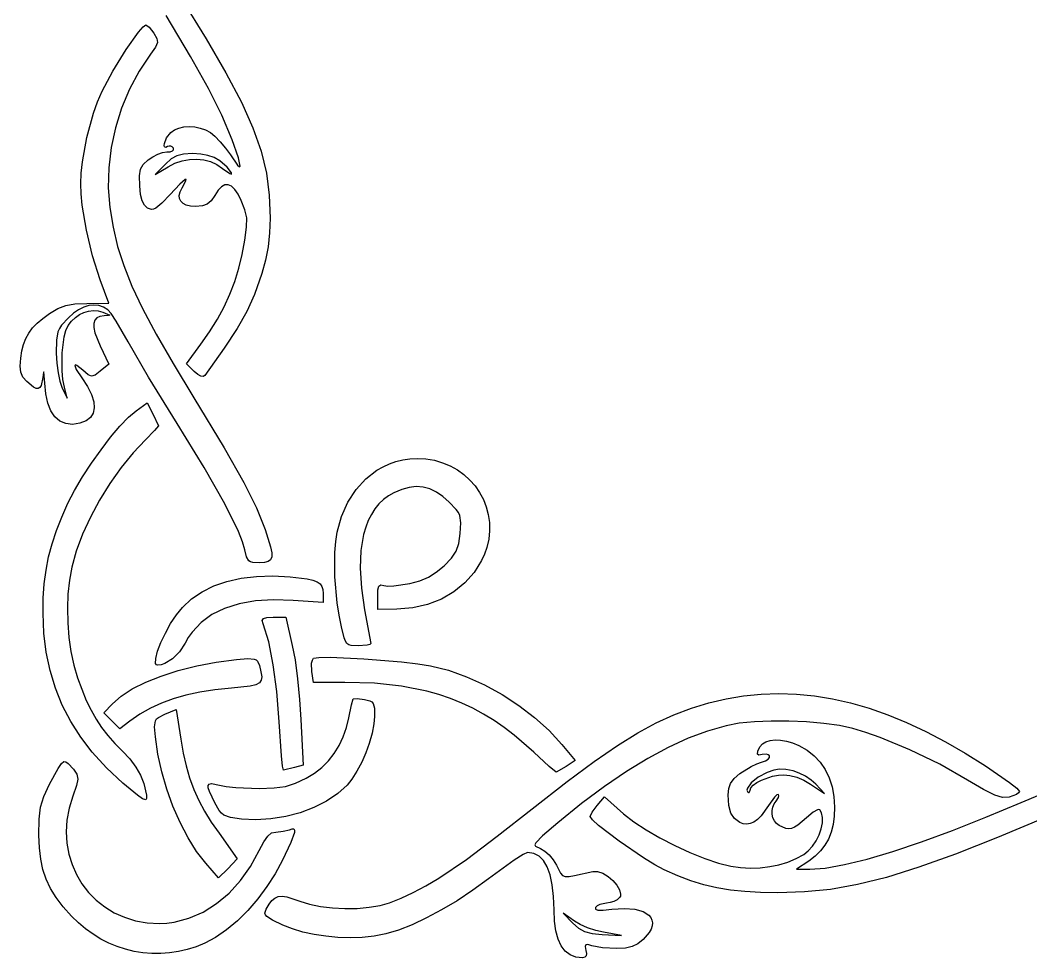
# Model space of a CAD drawing. Extents: x 9 to 1857, y 16 to 982.
# Drawn here: x 9.4 to 249.4, y 15.9 to 238.5 of the extents above; entities that cross this region are included whole.
import ezdxf

# ---------------------------------------------------------------- set-up
doc = ezdxf.new("R2010")
doc.units = 0

msp = doc.modelspace()

# ---------------------------------------------------------------- linework, layer by layer
at = {"layer": 'Layer 1'}
for p, q in [((47.76787, 243.53449), (53.58752, 234.063394)), ((49.881202, 229.87062), (44.07666, 239.58973)), ((34.58216, 231.534131), (37.524811, 235.684184)), ((37.524811, 235.684184), (38.60607, 236.939179)), ((38.60607, 236.939179), (39.27121, 237.41115)), ((39.27121, 237.41115), (40.057819, 236.828727)), ((40.057819, 236.828727), (41.17862, 235.38907)), ((41.17862, 235.38907), (41.874108, 234.187194)), ((42.012188, 233.208769), (41.531746, 232.077116)), ((41.874108, 234.187194), (42.012188, 233.208769)), ((53.58752, 234.063394), (58.272248, 225.989459)), ((31.379709, 226.379013), (34.58216, 231.534131)), ((40.37167, 230.41556), (37.68203, 226.380477)), ((41.531746, 232.077116), (40.37167, 230.41556)), ((54.142215, 222.246161), (49.881202, 229.87062)), ((28.85391, 221.63685), (31.379709, 226.379013)), ((37.68203, 226.380477), (35.387625, 222.092466)), ((58.272248, 225.989459), (61.93265, 219.038452)), ((27.78576, 219.112388), (28.85391, 221.63685)), ((35.387625, 222.092466), (33.502579, 217.604721)), ((57.282076, 215.920187), (54.142215, 222.246161)), ((26.813974, 216.397307), (27.78576, 219.112388)), ((61.93265, 219.038452), (64.67932, 212.93614)), ((25.217028, 210.646551), (26.813974, 216.397307)), ((33.502579, 217.604721), (32.041013, 212.970435)), ((59.72316, 210.09653), (57.282076, 215.920187)), ((32.041013, 212.970435), (31.01705, 208.242802)), ((44.192173, 210.568565), (45.1906, 211.83902)), ((45.1906, 211.83902), (46.061416, 212.450942)), ((46.061416, 212.450942), (47.112838, 212.887661)), ((47.112838, 212.887661), (48.297894, 213.149219)), ((48.297894, 213.149219), (49.569615, 213.235656)), ((49.569615, 213.235656), (50.881032, 213.147014)), ((50.881032, 213.147014), (52.185175, 212.883334)), ((52.185175, 212.883334), (53.435074, 212.444655)), ((53.435074, 212.444655), (54.58376, 211.83102)), ((54.58376, 211.83102), (55.663486, 210.953922)), ((64.67932, 212.93614), (66.622852, 207.408291)), ((24.178137, 204.88712), (25.217028, 210.646551)), ((43.604246, 208.750037), (43.660905, 209.264642)), ((43.660905, 209.264642), (44.192173, 210.568565)), ((55.663486, 210.953922), (56.91912, 209.656717)), ((56.91912, 209.656717), (58.194779, 208.114282)), ((61.244231, 205.846093), (59.72316, 210.09653)), ((31.01705, 208.242802), (30.444813, 203.475016)), ((40.891873, 206.08133), (42.076239, 206.667561)), ((42.076239, 206.667561), (43.2385, 207.065566)), ((43.2385, 207.065566), (44.23414, 207.21473)), ((43.704925, 208.406952), (43.604246, 208.750037)), ((43.976458, 208.295348), (43.704925, 208.406952)), ((44.43236, 208.47519), (43.976458, 208.295348)), ((44.23414, 207.21473), (45.025822, 207.285312)), ((44.786903, 208.600815), (44.43236, 208.47519)), ((45.159484, 208.572174), (44.786903, 208.600815)), ((45.025822, 207.285312), (45.575009, 207.47232)), ((45.505828, 208.40154), (45.159484, 208.572174)), ((45.78166, 208.10119), (45.505828, 208.40154)), ((45.575009, 207.47232), (45.840641, 207.752148)), ((45.840641, 207.752148), (45.78166, 208.10119)), ((48.204849, 206.702995), (46.596331, 206.322431)), ((50.35396, 206.8148), (48.204849, 206.702995)), ((52.290022, 206.717291), (50.35396, 206.8148)), ((54.006058, 206.402796), (52.290022, 206.717291)), ((55.50459, 205.870654), (54.006058, 206.402796)), ((58.194779, 208.114282), (59.33458, 206.50149)), ((59.33458, 206.50149), (61.052519, 204.072431)), ((66.622852, 207.408291), (67.873842, 202.180671)), ((23.903922, 202.161194), (24.178137, 204.88712)), ((37.957025, 203.107574), (38.616803, 204.25682)), ((38.616803, 204.25682), (39.82992, 205.36749)), ((39.82992, 205.36749), (40.891873, 206.08133)), ((43.88541, 204.32575), (41.50216, 201.85819)), ((45.24949, 205.56579), (43.88541, 204.32575)), ((44.51735, 203.67767), (46.169285, 204.523481)), ((46.596331, 206.322431), (45.24949, 205.56579)), ((46.169285, 204.523481), (47.874426, 205.112883)), ((47.874426, 205.112883), (49.600577, 205.44678)), ((49.600577, 205.44678), (51.315544, 205.526075)), ((51.315544, 205.526075), (52.98713, 205.351674)), ((52.98713, 205.351674), (54.58314, 204.924479)), ((54.58314, 204.924479), (56.071378, 204.245397)), ((56.78814, 205.1202), (55.50459, 205.870654)), ((56.071378, 204.245397), (57.41965, 203.31533)), ((58.587529, 203.568196), (56.78809, 205.1202)), ((56.78809, 205.1202), (56.78814, 205.1202)), ((61.052519, 204.072431), (61.505484, 203.6824)), ((61.68821, 203.846012), (61.244231, 205.846093)), ((23.81237, 199.62155), (23.903922, 202.161194)), ((30.444813, 203.475016), (30.338426, 198.720271)), ((37.726569, 201.541476), (37.957025, 203.107574)), ((41.50216, 201.85819), (44.51735, 203.67767)), ((57.41965, 203.31533), (59.167733, 202.083068)), ((59.61539, 202.2466), (58.587529, 203.568196)), ((59.167733, 202.083068), (59.590138, 201.972825)), ((59.590138, 201.972825), (59.61539, 202.2466)), ((61.505484, 203.6824), (61.68821, 203.846012)), ((67.873842, 202.180671), (68.542883, 196.979049)), ((23.90705, 197.245999), (23.81237, 199.62155)), ((37.80142, 199.18025), (37.726569, 201.541476)), ((38.018487, 197.140125), (37.80142, 199.18025)), ((47.342184, 199.5817), (45.04988, 197.14807)), ((48.591045, 200.659279), (47.342184, 199.5817)), ((47.86399, 198.6944), (48.772851, 200.367835)), ((48.816806, 200.685495), (48.591045, 200.659279)), ((48.772851, 200.367835), (48.816806, 200.685495)), ((57.995808, 199.373409), (57.201448, 198.939798)), ((58.78829, 199.41597), (57.995808, 199.373409)), ((59.577684, 199.067716), (58.78829, 199.41597)), ((24.171785, 194.574482), (23.90705, 197.245999)), ((30.338426, 198.720271), (30.71201, 194.03176)), ((38.385644, 195.622622), (38.018487, 197.140125)), ((45.04988, 197.14807), (43.037527, 195.019514)), ((47.193595, 196.902681), (47.395968, 197.755302)), ((47.248004, 196.148758), (47.193595, 196.902681)), ((47.395968, 197.755302), (47.86399, 198.6944)), ((55.61193, 196.89849), (54.753203, 195.596583)), ((56.406419, 198.114903), (55.61193, 196.89849)), ((57.201448, 198.939798), (56.406419, 198.114903)), ((60.36278, 198.32888), (59.577684, 199.067716)), ((61.142368, 197.199696), (60.36278, 198.32888)), ((61.91524, 195.6804), (61.142368, 197.199696)), ((68.542883, 196.979049), (68.74057, 191.52919)), ((25.145646, 188.668827), (24.171785, 194.574482)), ((38.926753, 194.559954), (38.385644, 195.622622)), ((39.66568, 193.88433), (38.926753, 194.559954)), ((43.037527, 195.019514), (41.652585, 193.877097)), ((47.550326, 195.505755), (47.248004, 196.148758)), ((48.091695, 194.985892), (47.550326, 195.505755)), ((48.863242, 194.601391), (48.091695, 194.985892)), ((49.856099, 194.364473), (48.863242, 194.601391)), ((51.0614, 194.28736), (49.856099, 194.364473)), ((52.671987, 194.402364), (51.0614, 194.28736)), ((53.837905, 194.801656), (52.671987, 194.402364)), ((54.753203, 195.596583), (53.837905, 194.801656)), ((62.79247, 193.478057), (61.91524, 195.6804)), ((30.71201, 194.03176), (31.476659, 189.327306)), ((40.62024, 193.554232), (39.66568, 193.88433)), ((41.109514, 193.623633), (40.62024, 193.554232)), ((41.652585, 193.877097), (41.109514, 193.623633)), ((63.195353, 191.546771), (62.79247, 193.478057)), ((63.174782, 189.335002), (63.195353, 191.546771)), ((68.74057, 191.52919), (68.627339, 187.981425)), ((26.602397, 182.555134), (25.145646, 188.668827)), ((31.476659, 189.327306), (32.538578, 184.797151)), ((62.78165, 186.29121), (63.174782, 189.335002)), ((68.627339, 187.981425), (68.277438, 184.686489)), ((32.538578, 184.797151), (33.995719, 180.219112)), ((62.159058, 182.868386), (62.78165, 186.29121)), ((28.41048, 176.88395), (26.602397, 182.555134)), ((61.366636, 179.602001), (62.159058, 182.868386)), ((68.277438, 184.686489), (67.673395, 181.526153)), ((33.995719, 180.219112), (35.946031, 175.37101)), ((67.673395, 181.526153), (66.79774, 178.38219)), ((60.391441, 176.461472), (61.366636, 179.602001)), ((66.79784, 178.3821), (65.066114, 173.392221)), ((66.79774, 178.38219), (66.79784, 178.3821)), ((30.4888, 171.27747), (28.41048, 176.88395)), ((35.946031, 175.37101), (38.487466, 170.030664)), ((59.220529, 173.416219), (60.391441, 176.461472)), ((57.840957, 170.435658), (59.220529, 173.416219)), ((65.066114, 173.392221), (63.25833, 169.302005)), ((18.364764, 170.028035), (20.261354, 170.763495)), ((20.261354, 170.763495), (22.418626, 171.136652)), ((22.418626, 171.136652), (25.21016, 171.24967)), ((24.498008, 170.368477), (23.264991, 169.763301)), ((25.725033, 170.736505), (24.498008, 170.368477)), ((25.21016, 171.24967), (30.4888, 171.27747)), ((26.928002, 170.863705), (25.725033, 170.736505)), ((28.088853, 170.746394), (26.928002, 170.863705)), ((29.189523, 170.380893), (28.088853, 170.746394)), ((30.21195, 169.76352), (29.189523, 170.380893)), ((56.239782, 167.489207), (57.840957, 170.435658)), ((14.784108, 167.700995), (16.35528, 168.82811)), ((16.35528, 168.82811), (18.364764, 170.028035)), ((22.044044, 168.924658), (20.85323, 167.85623)), ((23.264991, 169.763301), (22.044044, 168.924658)), ((22.514376, 167.890906), (23.502842, 168.591388)), ((23.502842, 168.591388), (24.560321, 169.110402)), ((24.560321, 169.110402), (25.66567, 169.439656)), ((25.66567, 169.439656), (26.797743, 169.570857)), ((26.797743, 169.570857), (27.935398, 169.495713)), ((28.355194, 168.172294), (27.622601, 167.828551)), ((27.935398, 169.495713), (29.05749, 169.20593)), ((29.33625, 168.31479), (28.355194, 168.172294)), ((29.05749, 169.20593), (30.709211, 168.497402)), ((30.389497, 168.376541), (29.33625, 168.31479)), ((31.032265, 168.829219), (30.21195, 169.76352)), ((30.709211, 168.497402), (30.389497, 168.376541)), ((32.224779, 167.078435), (31.032265, 168.829219)), ((38.487466, 170.030664), (41.717974, 163.975894)), ((63.25833, 169.302005), (60.974424, 165.322436)), ((12.346726, 165.419837), (13.453773, 166.573957)), ((13.453773, 166.573957), (14.784108, 167.700995)), ((19.249624, 166.095361), (18.736748, 165.324071)), ((20.85323, 167.85623), (19.249624, 166.095361)), ((20.28802, 164.840189), (20.82906, 165.97871)), ((20.82906, 165.97871), (21.616067, 167.017249)), ((21.616067, 167.017249), (22.514376, 167.890906)), ((27.137596, 167.276912), (26.899305, 166.510727)), ((26.899305, 166.510727), (26.906852, 165.523348)), ((27.622601, 167.828551), (27.137596, 167.276912)), ((35.0866, 162.1294), (32.224779, 167.078435)), ((54.404061, 164.546285), (56.239782, 167.489207)), ((10.732293, 162.921724), (11.445416, 164.211479)), ((11.445416, 164.211479), (12.346726, 165.419837)), ((18.381044, 164.520745), (18.034814, 162.503584)), ((18.736748, 165.324071), (18.381044, 164.520745)), ((19.349516, 159.506075), (19.857241, 163.320706)), ((19.857241, 163.320706), (20.28802, 164.840189)), ((26.906852, 165.523348), (27.159364, 164.308125)), ((27.159364, 164.308125), (28.39578, 161.16755)), ((41.717974, 163.975894), (45.735505, 156.98452)), ((52.32085, 161.57631), (54.404061, 164.546285)), ((60.974424, 165.322436), (57.81433, 160.6645)), ((9.800405, 159.989397), (10.189806, 161.523416)), ((10.189806, 161.523416), (10.732293, 162.921724)), ((18.034814, 162.503584), (17.99826, 159.41508)), ((28.39578, 161.16755), (30.45684, 156.82668)), ((39.919443, 153.728832), (35.0866, 162.1294)), ((48.88714, 156.92762), (52.32085, 161.57631)), ((9.54654, 158.29251), (9.800405, 159.989397)), ((17.99826, 159.41508), (18.12208, 157.080353)), ((19.351973, 155.269261), (19.349516, 159.506075)), ((57.81433, 160.6645), (53.23233, 154.15877)), ((9.423282, 156.337086), (9.54654, 158.29251)), ((9.583123, 154.900625), (9.423282, 156.337086)), ((18.12208, 157.080353), (18.409079, 154.779904)), ((22.524905, 156.672315), (22.36837, 156.548821)), ((22.36837, 156.548821), (22.734518, 155.531932)), ((22.905485, 156.525455), (22.524905, 156.672315)), ((24.3317, 155.37951), (22.905485, 156.525455)), ((30.45684, 156.82668), (28.41431, 155.15486)), ((45.735505, 156.98452), (50.63801, 148.83436)), ((50.75228, 155.08642), (48.88714, 156.92762)), ((10.083002, 153.760751), (9.583123, 154.900625)), ((10.97986, 152.69509), (10.083002, 153.760751)), ((14.77154, 153.6943), (14.3713, 151.801826)), ((14.938587, 154.829333), (14.77154, 153.6943)), ((15.007176, 155.040485), (14.938587, 154.829333)), ((15.067964, 155.008229), (15.007176, 155.040485)), ((15.26544, 152.35765), (15.067964, 155.008229)), ((18.409079, 154.779904), (18.816488, 152.77865)), ((19.558922, 153.22205), (19.351973, 155.269261)), ((22.734518, 155.531932), (24.01809, 153.55711)), ((25.5379, 154.318505), (24.3317, 155.37951)), ((26.372086, 153.941061), (25.5379, 154.318505)), ((27.206732, 154.226679), (26.372086, 153.941061)), ((28.41431, 155.15486), (27.206732, 154.226679)), ((46.6711, 142.7454), (39.919443, 153.728832)), ((51.587633, 154.36265), (50.75228, 155.08642)), ((52.292095, 153.962044), (51.587633, 154.36265)), ((52.846662, 153.891714), (52.292095, 153.962044)), ((53.23233, 154.15877), (52.846662, 153.891714)), ((12.587118, 151.331645), (10.97986, 152.69509)), ((13.191019, 151.04404), (12.587118, 151.331645)), ((14.069153, 151.275452), (13.680379, 151.024082)), ((14.3713, 151.801826), (14.069153, 151.275452)), ((15.499982, 149.77841), (15.26544, 152.35765)), ((18.816488, 152.77865), (19.30154, 151.34151)), ((19.30154, 151.34151), (20.53697, 148.75535)), ((19.9107, 151.34471), (19.558922, 153.22205)), ((20.53697, 148.75535), (19.9107, 151.34471)), ((24.01809, 153.55711), (25.369141, 151.490461)), ((25.369141, 151.490461), (26.31892, 149.608175)), ((13.680379, 151.024082), (13.191019, 151.04404)), ((15.984128, 147.573091), (15.499982, 149.77841)), ((26.31892, 149.608175), (26.867831, 147.920974)), ((50.63801, 148.83436), (57.822324, 136.930447)), ((16.708641, 145.752282), (15.984128, 147.573091)), ((27.016275, 146.43958), (26.764656, 145.174714)), ((26.867831, 147.920974), (27.016275, 146.43958)), ((36.92269, 145.72939), (39.5507, 147.6216)), ((39.5507, 147.6216), (40.89902, 145.04748)), ((17.664285, 144.326571), (16.708641, 145.752282)), ((18.841824, 143.30655), (17.664285, 144.326571)), ((26.113377, 144.1371), (25.062841, 143.337458)), ((26.764656, 145.174714), (26.113377, 144.1371)), ((33.114896, 142.090158), (35.155966, 144.222235)), ((35.155966, 144.222235), (36.92269, 145.72939)), ((40.89902, 145.04748), (42.24896, 142.16789)), ((20.232023, 142.702806), (18.841824, 143.30655)), ((21.825643, 142.525929), (20.232023, 142.702806)), ((23.61345, 142.78651), (21.825643, 142.525929)), ((25.062841, 143.337458), (23.61345, 142.78651)), ((30.900578, 139.470127), (33.114896, 142.090158)), ((42.24896, 142.16789), (41.345216, 141.072524)), ((53.11068, 132.274183), (46.6711, 142.7454)), ((28.614114, 136.499112), (30.900578, 139.470127)), ((41.345216, 141.072524), (39.17014, 138.86796)), ((39.1701, 138.868), (36.209361, 135.74036)), ((39.17014, 138.86796), (39.1701, 138.868)), ((57.822324, 136.930447), (62.525048, 128.695385)), ((26.356603, 133.314082), (28.614114, 136.499112)), ((36.209361, 135.74036), (33.372716, 132.258591)), ((101.93176, 134.364692), (103.64831, 134.45345)), ((103.64831, 134.45345), (105.767232, 134.342107)), ((24.229145, 130.052006), (26.356603, 133.314082)), ((33.372716, 132.258591), (30.708412, 128.506092)), ((57.997644, 123.672722), (53.11068, 132.274183)), ((94.135872, 131.651529), (95.57173, 132.479726)), ((95.57173, 132.479726), (97.074769, 133.170247)), ((97.074769, 133.170247), (98.639468, 133.717985)), ((98.639468, 133.717985), (100.260306, 134.117836)), ((100.260306, 134.117836), (101.93176, 134.364692)), ((105.767232, 134.342107), (107.79685, 133.998454)), ((107.79685, 133.998454), (109.725321, 133.437639)), ((109.725321, 133.437639), (111.540799, 132.674813)), ((111.540799, 132.674813), (113.23144, 131.725123)), ((22.332841, 126.849852), (24.229145, 130.052006)), ((89.174685, 127.064081), (91.487786, 129.602525)), ((91.487786, 129.602525), (94.135872, 131.651529)), ((113.23144, 131.725123), (114.7854, 130.603721)), ((114.7854, 130.603721), (116.190834, 129.325755)), ((30.708412, 128.506092), (28.264695, 124.566261)), ((62.525048, 128.695385), (65.513252, 122.71096)), ((101.772619, 127.566281), (100.0052, 127.082772)), ((103.468728, 127.749136), (101.772619, 127.566281)), ((105.105855, 127.629259), (103.468728, 127.749136)), ((106.69633, 127.204567), (105.105855, 127.629259)), ((108.252483, 126.472982), (106.69633, 127.204567)), ((116.190834, 129.325755), (117.435898, 127.906375)), ((117.435898, 127.906375), (118.508745, 126.36073)), ((20.76879, 123.84459), (22.332841, 126.849852)), ((87.24074, 124.077041), (89.174685, 127.064081)), ((96.861177, 125.563637), (95.678775, 124.677357)), ((98.15414, 126.30069), (96.861177, 125.563637)), ((100.0052, 127.082772), (98.15414, 126.30069)), ((109.786643, 125.432423), (108.252483, 126.472982)), ((111.31114, 124.08081), (109.786643, 125.432423)), ((118.508745, 126.36073), (119.397534, 124.70397)), ((19.275518, 120.529019), (20.76879, 123.84459)), ((28.264695, 124.566261), (26.089809, 120.522498)), ((61.24281, 117.10735), (57.997644, 123.672722)), ((65.513252, 122.71096), (67.55401, 117.55896)), ((85.730125, 120.682249), (87.24074, 124.077041)), ((93.649046, 122.470704), (92.803417, 121.157125)), ((94.607782, 123.645247), (93.649046, 122.470704)), ((95.678775, 124.677357), (94.607782, 123.645247)), ((112.953728, 122.337069), (111.31114, 124.08081)), ((119.397534, 124.70397), (120.090417, 122.951243)), ((120.090417, 122.951243), (120.575552, 121.1177)), ((18.019746, 117.326641), (19.275518, 120.529019)), ((26.089809, 120.522498), (24.232001, 116.458201)), ((84.68701, 116.92055), (85.730125, 120.682249)), ((92.803417, 121.157125), (92.071744, 119.707906)), ((113.464424, 121.614217), (112.953728, 122.337069)), ((113.800983, 120.896279), (113.464424, 121.614217)), ((114.050476, 119.191854), (113.800983, 120.896279)), ((120.575552, 121.1177), (120.841093, 119.21849)), ((91.454874, 118.126445), (90.953658, 116.416139)), ((92.071744, 119.707906), (91.454874, 118.126445)), ((113.89978, 116.65721), (114.050476, 119.191854)), ((120.841093, 119.21849), (120.875197, 117.268762)), ((16.990189, 114.187677), (18.019746, 117.326641)), ((24.232001, 116.458201), (22.739516, 112.456769)), ((62.221851, 114.640177), (61.24281, 117.10735)), ((67.55401, 117.55896), (68.860482, 113.437661)), ((84.347827, 114.68877), (84.68701, 116.92055)), ((90.953658, 116.416139), (90.301577, 112.622578)), ((113.567854, 114.231243), (113.89978, 116.65721)), ((120.666017, 115.283665), (120.20171, 113.27835)), ((120.875197, 117.268762), (120.666017, 115.283665)), ((16.17556, 111.062344), (16.990189, 114.187677)), ((62.757, 112.7444), (62.221851, 114.640177)), ((68.860482, 113.437661), (69.130484, 112.056628)), ((84.148979, 112.115547), (84.347827, 114.68877)), ((112.956008, 112.41611), (113.567854, 114.231243)), ((120.20162, 113.2785), (119.653066, 111.69418)), ((120.20171, 113.27835), (120.20162, 113.2785)), ((15.564573, 107.90086), (16.17556, 111.062344)), ((22.739516, 112.456769), (21.6606, 108.6016)), ((63.161096, 111.073874), (62.757, 112.7444)), ((63.720274, 110.147207), (63.161096, 111.073874)), ((69.132763, 111.052889), (68.858142, 110.369605)), ((69.130484, 112.056628), (69.132763, 111.052889)), ((84.156666, 106.296935), (84.148979, 112.115547)), ((90.301577, 112.622578), (90.122293, 108.354399)), ((110.07089, 108.96833), (111.858825, 110.799307)), ((111.858825, 110.799307), (112.956008, 112.41611)), ((119.653066, 111.69418), (118.970322, 110.178926)), ((21.6606, 108.6016), (21.097611, 105.528139)), ((64.134374, 109.896302), (63.720274, 110.147207)), ((64.67887, 109.751537), (64.134374, 109.896302)), ((66.28122, 109.674), (64.67887, 109.751537)), ((67.441501, 109.737054), (66.28113, 109.67411)), ((66.28113, 109.67411), (66.28122, 109.674)), ((68.297447, 109.94994), (67.441501, 109.737054)), ((68.858142, 110.369605), (68.297447, 109.94994)), ((90.122293, 108.354399), (90.422594, 103.638778)), ((108.228207, 107.416093), (110.07089, 108.96833)), ((118.970322, 110.178926), (117.227589, 107.372986)), ((15.145942, 104.653444), (15.564573, 107.90086)), ((58.509888, 105.243586), (61.867221, 105.995175)), ((61.867221, 105.995175), (65.496839, 106.426251)), ((65.496839, 106.426251), (69.392657, 106.53509)), ((69.392657, 106.53509), (73.54859, 106.31997)), ((73.54859, 106.31997), (77.574675, 105.847241)), ((77.574675, 105.847241), (78.938956, 105.547005)), ((84.678833, 100.16903), (84.156666, 106.296935)), ((104.298331, 105.374125), (106.352374, 106.243149)), ((106.352374, 106.243149), (108.228207, 107.416093)), ((117.227589, 107.372986), (115.024069, 104.895409)), ((14.908379, 101.270315), (15.145942, 104.653444)), ((21.097611, 105.528139), (20.752212, 102.257102)), ((52.636412, 102.785759), (55.430923, 104.173206)), ((55.430923, 104.173206), (58.509888, 105.243586)), ((78.938956, 105.547005), (79.939885, 105.168996)), ((79.939885, 105.168996), (80.62933, 104.68682)), ((80.62933, 104.68682), (81.059158, 104.074083)), ((81.059158, 104.074083), (81.281235, 103.304391)), ((81.281235, 103.304391), (81.34743, 102.35135)), ((90.422594, 103.638778), (91.20927, 98.50289)), ((94.31409, 101.70384), (94.364949, 103.248129)), ((94.364949, 103.248129), (94.579198, 104.116878)), ((94.579198, 104.116878), (95.018967, 104.421593)), ((95.018967, 104.421593), (95.74639, 104.27378)), ((95.74639, 104.27378), (96.681798, 104.140783)), ((96.681798, 104.140783), (98.157779, 104.183158)), ((98.157779, 104.183158), (101.92102, 104.73365)), ((101.92102, 104.73365), (104.298331, 105.374125)), ((115.024069, 104.895409), (112.410409, 102.780924)), ((14.8406, 97.70169), (14.908379, 101.270315)), ((20.752212, 102.257102), (20.620746, 98.857775)), ((47.92509, 99.06655), (50.13244, 101.082966)), ((50.13244, 101.082966), (52.636412, 102.785759)), ((69.558589, 100.883307), (65.284945, 100.608655)), ((74.22602, 100.745), (69.558589, 100.883307)), ((81.34743, 102.35135), (81.35853, 100.23683)), ((94.33049, 98.5867), (94.31409, 101.70384)), ((109.437257, 101.064261), (106.15526, 99.78015)), ((112.410409, 102.780924), (109.437257, 101.064261)), ((20.620746, 98.857775), (20.69956, 95.399449)), ((46.518339, 97.345847), (47.92509, 99.06655)), ((57.96507, 98.838771), (54.941864, 97.352691)), ((61.416601, 99.925618), (57.96507, 98.838771)), ((65.284945, 100.608655), (61.416601, 99.925618)), ((81.35853, 100.23683), (74.22602, 100.745)), ((85.123084, 97.209192), (84.678833, 100.16903)), ((91.20927, 98.50289), (92.64454, 90.51642)), ((98.86732, 98.6485), (94.33049, 98.5867)), ((102.615065, 98.963319), (98.86732, 98.6485)), ((106.15526, 99.78015), (102.615065, 98.963319)), ((15.036879, 92.986646), (14.8406, 97.70169)), ((45.147115, 95.259988), (46.518339, 97.345847)), ((54.941864, 97.352691), (52.358495, 95.471952)), ((66.907467, 95.969872), (67.170175, 96.43203)), ((67.170175, 96.43203), (67.991633, 96.660712)), ((67.991633, 96.660712), (69.48424, 96.72756)), ((69.48424, 96.72756), (72.46809, 96.74326)), ((72.46809, 96.74326), (74.02962, 90.05378)), ((85.68424, 94.43615), (85.123084, 97.209192)), ((20.69956, 95.399449), (20.984999, 91.95141)), ((43.88986, 92.992403), (45.147115, 95.259988)), ((52.358495, 95.471952), (50.226476, 93.20113)), ((67.09111, 95.2026), (66.907467, 95.969872)), ((68.427991, 90.887319), (67.09111, 95.2026)), ((86.340562, 91.880079), (85.68424, 94.43615)), ((15.591763, 88.446237), (15.036879, 92.986646)), ((20.984999, 91.95141), (21.473408, 88.582946)), ((42.825018, 90.726517), (43.88986, 92.992403)), ((49.333321, 91.920867), (48.55732, 90.5448)), ((50.226476, 93.20113), (49.333321, 91.920867)), ((86.649492, 91.077944), (86.340562, 91.880079)), ((42.031029, 88.645762), (42.825018, 90.726517)), ((48.55732, 90.5448), (47.235967, 88.524644)), ((69.521521, 85.4569), (68.427991, 90.887319)), ((74.02962, 90.05378), (74.6756, 86.59737)), ((87.002025, 90.529538), (86.649492, 91.077944)), ((87.440478, 90.187203), (87.002025, 90.529538)), ((88.007168, 90.003287), (87.440478, 90.187203)), ((89.69453, 89.92009), (88.007168, 90.003287)), ((91.779353, 90.101671), (89.69453, 89.92009)), ((92.412845, 90.289685), (91.779353, 90.101671)), ((92.64454, 90.51642), (92.412845, 90.289685)), ((16.506527, 84.076861), (15.591763, 88.446237)), ((21.473408, 88.582946), (22.161134, 85.363347)), ((41.569383, 85.77335), (41.586337, 86.933563)), ((41.586337, 86.933563), (42.031029, 88.645762)), ((45.575198, 86.875518), (43.780812, 85.761969)), ((47.235967, 88.524644), (45.575198, 86.875518)), ((55.972974, 86.044377), (60.80561, 86.68495)), ((60.80561, 86.68495), (63.482301, 86.912606)), ((63.482301, 86.912606), (65.011016, 86.8199)), ((65.011016, 86.8199), (65.468178, 86.620753)), ((65.468178, 86.620753), (65.786299, 86.302326)), ((74.6756, 86.59737), (75.280113, 82.131426)), ((78.616383, 85.855712), (78.786765, 86.580723)), ((78.786765, 86.580723), (79.06819, 86.98385)), ((79.06819, 86.98385), (80.360989, 87.191495)), ((80.360989, 87.191495), (83.027223, 87.228819)), ((83.027223, 87.228819), (90.978839, 86.888106)), ((90.978839, 86.888106), (99.92073, 86.152918)), ((17.782444, 79.874915), (16.506527, 84.076861)), ((22.161134, 85.363347), (23.04452, 82.3619)), ((41.745821, 85.457559), (41.569383, 85.77335)), ((42.05861, 85.34855), (41.745821, 85.457559)), ((42.897825, 85.457459), (42.05861, 85.34855)), ((42.887504, 82.7769), (46.943774, 84.065407)), ((43.780812, 85.761969), (42.897825, 85.457459)), ((46.943774, 84.065407), (51.32898, 85.162881)), ((51.32898, 85.162881), (55.972974, 86.044377)), ((65.786299, 86.302326), (66.20269, 85.25538)), ((66.20269, 85.25538), (66.584835, 83.759897)), ((70.345818, 79.070831), (69.521521, 85.4569)), ((78.66205, 83.8512), (78.616383, 85.855712)), ((99.92073, 86.152918), (103.824808, 85.697147)), ((103.824808, 85.697147), (106.85059, 85.21446)), ((106.85059, 85.21446), (111.117943, 84.138823)), ((111.117943, 84.138823), (115.422873, 82.616386)), ((23.04452, 82.3619), (25.12291, 76.991073)), ((39.230316, 81.322306), (42.887504, 82.7769)), ((66.661653, 81.759061), (66.21775, 81.141391)), ((66.584835, 83.759897), (66.760919, 82.613177)), ((66.760919, 82.613177), (66.661653, 81.759061)), ((75.280113, 82.131426), (75.775429, 77.23266)), ((79.06198, 81.2226), (78.66205, 83.8512)), ((115.422873, 82.616386), (119.693258, 80.690424)), ((19.420786, 75.836797), (17.782444, 79.874915)), ((33.393772, 78.014635), (36.042356, 79.726569)), ((36.042356, 79.726569), (39.230316, 81.322306)), ((55.653269, 79.492078), (52.054005, 78.940095)), ((59.61, 79.912), (55.653269, 79.492078)), ((64.018874, 80.390755), (59.60998, 79.912)), ((59.60998, 79.912), (59.61, 79.912)), ((65.35992, 80.704009), (64.018874, 80.390755)), ((66.21775, 81.141391), (65.35992, 80.704009)), ((86.52563, 81.2548), (79.06198, 81.2226)), ((93.518434, 81.050803), (86.52563, 81.2548)), ((99.989694, 80.3594), (93.518434, 81.050803)), ((106.002669, 79.157209), (99.989694, 80.3594)), ((119.693258, 80.690424), (123.856978, 78.404207)), ((25.12291, 76.991073), (26.237893, 74.673519)), ((31.35471, 76.21145), (33.393772, 78.014635)), ((45.749713, 77.381865), (42.955601, 76.346575)), ((48.767667, 78.241531), (45.749713, 77.381865)), ((52.054005, 78.940095), (48.767667, 78.241531)), ((70.875, 71.8886), (70.345818, 79.070831)), ((75.775429, 77.23266), (76.09382, 72.47778)), ((88.059239, 75.903294), (88.5046, 77.3463)), ((88.5046, 77.3463), (89.428363, 77.440136)), ((89.428363, 77.440136), (91.20204, 77.21982)), ((91.20204, 77.21982), (92.477464, 76.875954)), ((92.477464, 76.875954), (92.896038, 76.621518)), ((108.857068, 78.357262), (106.002669, 79.157209)), ((111.620618, 77.42085), (108.857068, 78.357262)), ((114.301225, 76.34505), (111.620618, 77.42085)), ((123.856978, 78.404207), (127.841911, 75.80101)), ((172.910202, 76.37826), (177.04608, 77.359166)), ((177.04608, 77.359166), (181.191146, 78.062618)), ((181.191146, 78.062618), (185.351382, 78.487441)), ((185.351382, 78.487441), (189.532767, 78.632463)), ((189.532767, 78.632463), (193.741285, 78.496512)), ((193.741285, 78.496512), (197.982916, 78.078415)), ((197.982916, 78.078415), (202.263643, 77.376999)), ((202.263643, 77.376999), (206.589445, 76.391091)), ((21.422827, 71.958906), (19.420786, 75.836797)), ((26.237893, 74.673519), (27.440616, 72.540276)), ((29.30268, 74.00402), (31.35471, 76.21145)), ((40.340789, 75.12114), (37.860736, 73.691038)), ((42.955601, 76.346575), (40.340789, 75.12114)), ((43.78131, 73.69795), (46.48231, 74.85039)), ((46.48231, 74.85039), (47.54123, 67.7784)), ((87.43573, 72.87985), (88.059239, 75.903294)), ((92.896038, 76.621518), (93.194578, 76.268055)), ((93.194578, 76.268055), (93.509724, 75.131983)), ((93.509724, 75.131983), (93.57925, 73.2036)), ((116.906799, 75.126941), (114.301225, 76.34505)), ((119.445245, 73.763598), (116.906799, 75.126941)), ((127.841911, 75.80101), (131.575938, 72.924105)), ((164.585416, 73.564525), (168.77753, 75.12107)), ((168.77753, 75.12107), (172.910202, 76.37826)), ((206.589445, 76.391091), (210.966304, 75.119519)), ((210.966304, 75.119519), (215.400203, 73.561111)), ((27.440616, 72.540276), (28.75899, 70.545649)), ((31.19468, 72.1318), (29.30268, 74.00402)), ((33.08669, 70.25959), (31.19468, 72.1318)), ((35.4709, 72.04175), (33.08669, 70.25959)), ((37.860736, 73.691038), (35.4709, 72.04175)), ((41.325781, 70.73543), (41.51742, 72.122126)), ((41.51742, 72.122126), (41.813061, 72.582916)), ((41.813061, 72.582916), (42.273254, 72.962322)), ((42.273254, 72.962322), (43.78131, 73.69795)), ((76.09382, 72.47778), (76.59647, 61.59118)), ((86.88845, 70.531096), (87.43573, 72.87985)), ((93.57925, 73.2036), (93.415689, 71.414297)), ((121.924472, 72.2521), (119.445245, 73.763598)), ((124.352387, 70.589524), (121.924472, 72.2521)), ((131.575938, 72.924105), (134.986938, 69.816764)), ((160.423221, 71.683579), (164.585416, 73.564525)), ((187.739589, 72.095678), (183.741525, 71.9173)), ((191.935483, 72.089767), (187.739589, 72.095678)), ((196.151695, 71.903622), (191.935483, 72.089767)), ((215.400203, 73.561111), (219.897122, 71.714692)), ((23.789841, 68.237637), (21.422827, 71.958906)), ((28.75899, 70.545649), (30.220925, 68.643941)), ((41.51031, 68.3603), (41.325781, 70.73543)), ((71.430019, 63.807015), (70.875, 71.8886)), ((86.124996, 68.324126), (86.88845, 70.531096)), ((93.415689, 71.414297), (92.97153, 69.183107)), ((126.736896, 68.772947), (124.352387, 70.589524)), ((134.986938, 69.816764), (138.00279, 66.52226)), ((156.052061, 69.320904), (160.423221, 71.683579)), ((172.603286, 69.719366), (168.030364, 68.004348)), ((177.04893, 70.99147), (172.603286, 69.719366)), ((180.118801, 71.550581), (177.04893, 70.99147)), ((183.741525, 71.9173), (180.118801, 71.550581)), ((200.210714, 71.541294), (196.151695, 71.903622)), ((203.93503, 71.006836), (200.210714, 71.541294)), ((207.14713, 70.3043), (203.93503, 71.006836)), ((210.24557, 69.373461), (207.14713, 70.3043)), ((219.897122, 71.714692), (224.463043, 69.579092)), ((26.5231, 64.66939), (23.789841, 68.237637)), ((30.220925, 68.643941), (31.854331, 66.789457)), ((42.10137, 64.232344), (41.51031, 68.3603)), ((47.54123, 67.7784), (48.109021, 64.483982)), ((85.151725, 66.267972), (86.124996, 68.324126)), ((92.97153, 69.183107), (92.314604, 66.794534)), ((131.40733, 64.6661), (126.736896, 68.772947)), ((151.233055, 66.31917), (156.052061, 69.320904)), ((168.030364, 68.004348), (163.314807, 65.837553)), ((186.493573, 67.159134), (187.502807, 67.487883)), ((187.502807, 67.487883), (188.666725, 67.627706)), ((188.666725, 67.627706), (189.957255, 67.577577)), ((189.957255, 67.577577), (191.346322, 67.33647)), ((191.346322, 67.33647), (192.805851, 66.90336)), ((213.57935, 68.205759), (210.24557, 69.373461)), ((220.655833, 65.293075), (213.57935, 68.205759)), ((224.463043, 69.579092), (229.103947, 67.153136)), ((31.854331, 66.789457), (33.68712, 64.9365)), ((33.68712, 64.9365), (35.42351, 63.086535)), ((83.974995, 64.371665), (85.151725, 66.267972)), ((92.314604, 66.794534), (91.51274, 64.53308)), ((138.00279, 66.52226), (141.15616, 62.715)), ((145.727321, 62.521049), (151.233055, 66.31917)), ((163.314807, 65.837553), (158.441255, 63.21012)), ((184.45723, 64.259321), (184.531858, 64.920203)), ((184.531858, 64.920203), (185.05146, 65.93896)), ((185.05146, 65.93896), (185.6671, 66.642485)), ((185.6671, 66.642485), (186.493573, 67.159134)), ((192.805851, 66.90336), (194.30777, 66.27722)), ((194.30777, 66.27722), (196.250169, 65.178314)), ((196.250169, 65.178314), (197.94766, 63.85719)), ((227.782389, 61.832853), (220.655833, 65.293075)), ((229.103947, 67.153136), (233.825816, 64.435653)), ((19.228043, 61.9872), (19.76546, 62.4822)), ((19.76546, 62.4822), (20.217437, 62.410703)), ((20.217437, 62.410703), (20.810096, 62.0495)), ((29.931536, 60.981543), (26.5231, 64.66939)), ((35.42351, 63.086535), (36.861898, 61.171941)), ((43.016087, 60.049152), (42.10137, 64.232344)), ((48.109021, 64.483982), (48.797756, 61.436189)), ((71.718996, 61.352024), (71.430019, 63.807015)), ((81.036587, 61.094721), (82.601163, 62.644237)), ((82.601163, 62.644237), (83.974995, 64.371665)), ((91.51272, 64.5331), (90.520712, 62.350912)), ((91.51274, 64.53308), (91.51272, 64.5331)), ((134.991301, 61.313187), (131.40733, 64.6661)), ((141.15616, 62.715), (139.04872, 61.3178)), ((139.295977, 57.769211), (145.727321, 62.521049)), ((158.441255, 63.21012), (153.39435, 60.113187)), ((184.816777, 63.991494), (184.45723, 64.259321)), ((185.5997, 64.1519), (184.816777, 63.991494)), ((185.47452, 62.3617), (186.352885, 62.661573)), ((186.603891, 64.240729), (185.5997, 64.1519)), ((186.352885, 62.661573), (186.994387, 63.031563)), ((187.027765, 64.0784), (186.603891, 64.240729)), ((186.994387, 63.031563), (187.338338, 63.42467)), ((187.32405, 63.7939), (187.027765, 64.0784)), ((187.338338, 63.42467), (187.32405, 63.7939)), ((197.94766, 63.85719), (199.396467, 62.320377)), ((233.825816, 64.435653), (238.63463, 61.42547)), ((16.33841, 57.0921), (18.402763, 60.80595)), ((18.402763, 60.80595), (19.228043, 61.9872)), ((20.810096, 62.0495), (22.10977, 60.6928)), ((22.10977, 60.6928), (22.894006, 59.470648)), ((33.825648, 57.303915), (29.931536, 60.981543)), ((36.861898, 61.171941), (37.977946, 59.22945)), ((44.222268, 55.891424), (43.016087, 60.049152)), ((48.797756, 61.436189), (49.62848, 58.583392)), ((71.96781, 60.4552), (71.718996, 61.352024)), ((74.54491, 61.0305), (71.96781, 60.4552)), ((76.59647, 61.59118), (74.54491, 61.0305)), ((79.287623, 59.732148), (81.036587, 61.094721)), ((89.346069, 60.178131), (88.135671, 58.266323)), ((90.520712, 62.350912), (89.346069, 60.178131)), ((136.65132, 59.9195), (134.991301, 61.313187)), ((139.04872, 61.3178), (136.65132, 59.9195)), ((153.39435, 60.113187), (148.158733, 56.537892)), ((180.30967, 59.6057), (182.98076, 61.302975)), ((182.98076, 61.302975), (184.33454, 61.957372)), ((184.33454, 61.957372), (185.47452, 62.3617)), ((188.329809, 60.436608), (186.82158, 59.9099)), ((189.75035, 60.663287), (188.329809, 60.436608)), ((191.232511, 60.598273), (189.75035, 60.663287)), ((192.9256, 60.2499), (191.232511, 60.598273)), ((194.362269, 59.736944), (192.9256, 60.2499)), ((192.9256, 60.2499), (192.9256, 60.2499)), ((199.396467, 62.320377), (200.592814, 60.574405)), ((200.592814, 60.574405), (201.532924, 58.625804)), ((234.36483, 58.0917), (227.782389, 61.832853)), ((238.63463, 61.42547), (244.301034, 57.502832)), ((23.134619, 58.324987), (22.81729, 56.747608)), ((22.894006, 59.470648), (23.134619, 58.324987)), ((37.977946, 59.22945), (38.74732, 57.29579)), ((49.62848, 58.583392), (50.62224, 55.87396)), ((74.75448, 57.318211), (77.36063, 58.56555)), ((77.36063, 58.56555), (79.287623, 59.732148)), ((88.135671, 58.266323), (87.0364, 56.86705)), ((122.70093, 44.77507), (139.295977, 57.769211)), ((178.096369, 57.296325), (178.953281, 58.426047)), ((178.953281, 58.426047), (180.30967, 59.6057)), ((184.667556, 58.753244), (182.998503, 57.41625)), ((184.367928, 57.486624), (185.472489, 58.061225)), ((186.82158, 59.9099), (184.667556, 58.753244)), ((185.472489, 58.061225), (188.078075, 58.969891)), ((188.078075, 58.969891), (189.435763, 59.238513)), ((189.435763, 59.238513), (190.73449, 59.3397)), ((190.73449, 59.3397), (192.177402, 59.182697)), ((192.177402, 59.182697), (193.799949, 58.727925)), ((193.799949, 58.727925), (195.469819, 58.022241)), ((195.856676, 58.9775), (194.362269, 59.736944)), ((195.469819, 58.022241), (197.0547, 57.1125)), ((197.23209, 58.073981), (195.856676, 58.9775)), ((198.31178, 57.1288), (197.23209, 58.073981)), ((201.532924, 58.625804), (202.213023, 56.481103)), ((238.159177, 55.825067), (234.36483, 58.0917)), ((15.001552, 54.157747), (16.33841, 57.0921)), ((22.81729, 56.747608), (21.9277, 54.2303)), ((37.25486, 54.481024), (33.825648, 57.303915)), ((38.74732, 57.29579), (39.398252, 54.515802)), ((45.687716, 51.839863), (44.222268, 55.891424)), ((50.62224, 55.87396), (51.800082, 53.256264)), ((54.05687, 56.818262), (54.306699, 57.138093)), ((54.073777, 56.239612), (54.05687, 56.818262)), ((54.349604, 55.371992), (54.073777, 56.239612)), ((54.306699, 57.138093), (54.831079, 57.229252)), ((55.64676, 52.64925), (54.349604, 55.371992)), ((54.831079, 57.229252), (56.73475, 56.84615)), ((56.73475, 56.84615), (58.345852, 56.542495)), ((58.345852, 56.542495), (60.65738, 56.299037)), ((60.65738, 56.299037), (66.14643, 56.09175)), ((66.14643, 56.09175), (69.695746, 56.20222)), ((69.695746, 56.20222), (72.382308, 56.570737)), ((72.382308, 56.570737), (74.75448, 57.318211)), ((87.0364, 56.86705), (84.805742, 54.855721)), ((148.158733, 56.537892), (142.719046, 52.475374)), ((177.52757, 54.5437), (177.650582, 56.055791)), ((177.650582, 56.055791), (178.096369, 57.296325)), ((182.07415, 56.158756), (181.972403, 55.641021)), ((181.972403, 55.641021), (182.15423, 55.2406)), ((182.998503, 57.41625), (182.07415, 56.158756)), ((182.15423, 55.2406), (182.370545, 55.103983)), ((182.546909, 55.140212), (182.7072, 55.6744)), ((182.7072, 55.6744), (182.913615, 56.26049)), ((182.913615, 56.26049), (183.49108, 56.875472)), ((183.49108, 56.875472), (184.367928, 57.486624)), ((197.0547, 57.1125), (200.42791, 54.8698)), ((200.42791, 54.8698), (198.31178, 57.1288)), ((202.213023, 56.481103), (202.629333, 54.146831)), ((240.805059, 54.501512), (238.159177, 55.825067)), ((244.301034, 57.502832), (246.025749, 56.124062)), ((246.025749, 56.124062), (246.66035, 55.39737)), ((246.66035, 55.39737), (246.469358, 55.038959)), ((247.10656, 52.74832), (257.713427, 57.240408)), ((14.234504, 51.622075), (15.001552, 54.157747)), ((21.9277, 54.2303), (21.047498, 51.389172)), ((38.498075, 53.654018), (37.25486, 54.481024)), ((39.2686, 53.35739), (38.498075, 53.654018)), ((39.439552, 53.669282), (39.2686, 53.35739)), ((39.398252, 54.515802), (39.439552, 53.669282)), ((51.800082, 53.256264), (53.183052, 50.678676)), ((82.150049, 53.078309), (79.152221, 51.561406)), ((84.805742, 54.855721), (82.150049, 53.078309)), ((146.44397, 52.0559), (148.11935, 54.0881)), ((148.11935, 54.0881), (152.69114, 50.0884)), ((177.680899, 52.068953), (177.52757, 54.5437)), ((182.370545, 55.103983), (182.546909, 55.140212)), ((188.54731, 54.0484), (187.06864, 52.0091)), ((188.431272, 52.42881), (188.92848, 53.0934)), ((189.110183, 54.556888), (188.54731, 54.0484)), ((188.92848, 53.0934), (189.501646, 53.963175)), ((189.45118, 54.6108), (189.110183, 54.556888)), ((189.562942, 54.339647), (189.45118, 54.6108)), ((189.501646, 53.963175), (189.562942, 54.339647)), ((202.629333, 54.146831), (202.77808, 51.62952)), ((242.695861, 53.959252), (240.805059, 54.501512)), ((244.22497, 54.0365), (242.695861, 53.959252)), ((245.946588, 54.662932), (244.22496, 54.03657)), ((244.22496, 54.03657), (244.22497, 54.0365)), ((246.469358, 55.038959), (245.946588, 54.662932)), ((13.896236, 48.801891), (14.234504, 51.622075)), ((21.047498, 51.389172), (20.525616, 48.572619)), ((47.380239, 47.975168), (45.687716, 51.839863)), ((53.183052, 50.678676), (54.792196, 48.089564)), ((56.701063, 50.828942), (55.64676, 52.64925)), ((57.215604, 50.220792), (56.701063, 50.828942)), ((79.152221, 51.561406), (75.895155, 50.3316)), ((142.719046, 52.475374), (137.05993, 47.91677)), ((144.74298, 49.4247), (145.253252, 50.444688)), ((145.253252, 50.444688), (146.44397, 52.0559)), ((178.148881, 50.24365), (177.680899, 52.068953)), ((187.06864, 52.0091), (185.320052, 49.588061)), ((187.962819, 50.813519), (188.111183, 51.65343)), ((187.980786, 49.955338), (187.962819, 50.813519)), ((188.111183, 51.65343), (188.431272, 52.42881)), ((197.697728, 50.43012), (196.10152, 49.0821)), ((198.698517, 51.042363), (197.697728, 50.43012)), ((199.036989, 51.093886), (198.698517, 51.042363)), ((199.300235, 50.987048), (199.036989, 51.093886)), ((199.69923, 50.3324), (199.300235, 50.987048)), ((202.77808, 51.62952), (202.702412, 49.466101)), ((238.734026, 49.234208), (247.10656, 52.74832)), ((13.84572, 45.014), (13.896236, 48.801891)), ((20.525616, 48.572619), (20.347127, 45.802585)), ((54.792196, 48.089564), (56.64856, 45.4373)), ((57.797414, 49.767812), (57.215604, 50.220792)), ((59.389873, 49.188877), (57.797414, 49.767812)), ((61.9325, 48.81515), (59.389873, 49.188877)), ((65.397525, 48.630667), (61.9325, 48.81515)), ((68.934908, 48.839641), (65.397525, 48.630667)), ((72.461751, 49.415482), (68.934908, 48.839641)), ((75.895155, 50.3316), (72.461751, 49.415482)), ((145.274507, 48.626283), (144.74298, 49.4247)), ((146.752377, 47.268863), (145.274507, 48.626283)), ((152.69114, 50.0884), (155.104817, 48.1973)), ((155.104817, 48.1973), (158.036171, 46.256119)), ((178.988401, 48.931272), (178.148881, 50.24365)), ((180.25634, 47.9953), (178.988401, 48.931272)), ((181.087449, 47.673714), (180.25634, 47.9953)), ((183.607402, 48.115388), (182.761931, 47.733138)), ((184.45976, 48.733488), (183.607402, 48.115388)), ((185.320052, 49.588061), (184.45976, 48.733488)), ((188.159691, 49.125145), (187.980786, 49.955338)), ((188.494139, 48.369202), (188.159691, 49.125145)), ((188.978736, 47.733767), (188.494139, 48.369202)), ((196.10152, 49.0821), (194.037295, 47.36995)), ((199.942788, 49.209553), (199.69923, 50.3324)), ((199.904511, 47.912741), (199.942788, 49.209553)), ((202.702412, 49.466101), (202.446172, 47.498112)), ((230.816211, 46.112859), (238.734026, 49.234208)), ((253.02058, 49.2319), (241.467257, 44.40607)), ((20.347127, 45.802585), (20.497105, 43.101014)), ((49.267642, 44.378042), (47.380239, 47.975168)), ((69.114183, 45.514314), (70.11148, 45.742)), ((70.11148, 45.742), (71.844058, 45.9069)), ((71.844058, 45.9069), (73.36149, 46.2836)), ((73.36149, 46.2836), (73.985215, 46.480116)), ((74.525498, 45.60455), (73.653301, 43.268206)), ((73.985215, 46.480116), (74.395345, 46.467894)), ((74.395345, 46.467894), (74.57955, 46.193762)), ((74.57955, 46.193762), (74.525498, 45.60455)), ((137.05993, 47.91677), (133.447193, 44.862568)), ((151.609297, 43.5492), (146.752377, 47.268863)), ((158.036171, 46.256119), (161.336451, 44.337597)), ((181.922297, 47.58612), (181.087449, 47.673714)), ((182.761931, 47.733138), (181.922297, 47.58612)), ((189.60809, 47.2651), (188.978736, 47.733767)), ((191.208618, 46.578413), (189.60809, 47.2651)), ((191.883953, 46.483752), (191.208618, 46.578413)), ((192.545674, 46.574375), (191.883953, 46.483752)), ((193.246036, 46.864901), (192.545674, 46.574375)), ((194.037295, 47.36995), (193.246036, 46.864901)), ((199.10369, 45.07985), (199.614709, 46.512621)), ((199.614709, 46.512621), (199.904511, 47.912741)), ((202.001285, 45.708668), (201.359674, 44.080883)), ((202.446172, 47.498112), (202.001285, 45.708668)), ((223.424946, 43.406937), (230.816211, 46.112859)), ((13.967911, 42.024633), (13.84572, 45.014)), ((51.31773, 41.129186), (49.267642, 44.378042)), ((56.64856, 45.4373), (60.93821, 39.345)), ((66.1582, 41.3176), (67.232358, 43.40823)), ((67.232358, 43.40823), (68.18608, 44.771762)), ((68.18608, 44.771762), (69.114183, 45.514314)), ((73.653301, 43.268206), (71.68011, 39.0335)), ((115.415708, 39.231197), (122.70093, 44.77507)), ((131.815123, 43.199982), (131.624552, 42.713859)), ((133.447193, 44.862568), (131.815123, 43.199982)), ((157.438034, 39.610088), (151.609297, 43.5492)), ((161.336451, 44.337597), (164.856906, 42.514475)), ((197.539241, 42.398984), (198.401764, 43.685086)), ((198.401764, 43.685086), (199.10369, 45.07985)), ((201.359674, 44.080883), (200.513261, 42.597871)), ((216.632062, 41.139108), (223.424946, 43.406937)), ((241.467257, 44.40607), (231.488064, 40.473236)), ((14.285462, 39.320219), (13.967911, 42.024633)), ((20.497105, 43.101014), (20.960622, 40.489852)), ((53.49831, 38.3093), (51.31773, 41.129186)), ((64.118482, 37.563306), (66.1582, 41.3176)), ((129.90809, 40.86867), (128.821347, 40.375914)), ((131.364729, 40.667463), (129.90809, 40.86867)), ((131.624552, 42.713859), (131.788408, 42.363615)), ((131.788408, 42.363615), (132.99174, 41.78807)), ((132.99174, 41.78807), (134.000903, 41.214168)), ((134.000903, 41.214168), (135.039368, 40.286482)), ((164.856906, 42.514475), (168.448784, 40.859494)), ((168.448784, 40.859494), (171.963334, 39.445394)), ((195.45364, 40.4354), (196.54643, 41.292204)), ((196.54643, 41.292204), (197.539241, 42.398984)), ((199.453971, 41.242747), (198.173726, 39.998625)), ((200.513261, 42.597871), (199.453971, 41.242747)), ((210.509391, 39.332036), (216.632062, 41.139108)), ((14.822412, 36.841339), (14.285462, 39.320219)), ((20.960622, 40.489852), (21.722752, 37.991043)), ((60.93821, 39.345), (58.71042, 36.975)), ((71.6801, 39.0335), (69.98471, 35.850616)), ((71.68011, 39.0335), (71.6801, 39.0335)), ((108.796505, 34.791482), (115.415708, 39.231197)), ((126.702953, 39.034945), (120.59371, 34.63217)), ((128.821347, 40.375914), (126.702953, 39.034945)), ((132.628282, 40.039617), (131.364729, 40.667463)), ((133.699262, 38.984003), (132.628282, 40.039617)), ((134.578188, 37.499495), (133.699262, 38.984003)), ((135.039368, 40.286482), (135.996761, 39.120765)), ((135.996761, 39.120765), (136.76271, 37.83277)), ((160.130675, 37.978355), (157.438034, 39.610088)), ((171.963334, 39.445394), (175.251803, 38.344916)), ((189.574214, 37.972796), (191.665361, 38.613769)), ((191.665361, 38.613769), (193.633645, 39.436007)), ((193.633645, 39.436007), (195.45364, 40.4354)), ((196.66445, 38.84862), (193.78497, 36.88602)), ((198.173726, 39.998625), (196.66445, 38.84862)), ((205.128763, 38.008387), (210.509391, 39.332036)), ((231.488064, 40.473236), (222.808842, 37.356268)), ((15.6028, 34.528575), (14.822412, 36.841339)), ((21.722752, 37.991043), (22.768567, 35.626531)), ((56.48123, 34.8682), (53.49831, 38.3093)), ((58.7104, 36.975), (56.48123, 34.8682)), ((58.71042, 36.975), (58.7104, 36.975)), ((61.716503, 34.190761), (64.118482, 37.563306)), ((135.265573, 35.584965), (134.578188, 37.499495)), ((136.76271, 37.83277), (137.716295, 35.948673)), ((141.04943, 35.390592), (145.402, 36.38627)), ((145.402, 36.38627), (146.522092, 36.377923)), ((146.522092, 36.377923), (147.757152, 35.942807)), ((162.36288, 36.7959), (160.130675, 37.978355)), ((165.594219, 35.366795), (162.36288, 36.7959)), ((175.251803, 38.344916), (178.16544, 37.6308)), ((178.16544, 37.6308), (180.489514, 37.30378)), ((180.489514, 37.30378), (182.817854, 37.178581)), ((182.817854, 37.178581), (185.125035, 37.251091)), ((185.125035, 37.251091), (187.38563, 37.5172)), ((187.38563, 37.5172), (189.574214, 37.972796)), ((193.78497, 36.88602), (196.88096, 36.90202)), ((196.88096, 36.90202), (200.562009, 37.190827)), ((200.562009, 37.190827), (205.128763, 38.008387)), ((222.808842, 37.356268), (215.15543, 34.978038)), ((16.650664, 32.322508), (15.6028, 34.528575)), ((22.768567, 35.626531), (24.083141, 33.418262)), ((59.002025, 31.236357), (61.716503, 34.190761)), ((69.98471, 35.850616), (68.020658, 32.773858)), ((105.70294, 32.964829), (108.796505, 34.791482)), ((120.59371, 34.63217), (116.857054, 31.908144)), ((135.761935, 33.239286), (135.265573, 35.584965)), ((137.716295, 35.948673), (138.186363, 35.438858)), ((138.186363, 35.438858), (138.816365, 35.18967)), ((138.816365, 35.18967), (139.729616, 35.180463)), ((139.729616, 35.180463), (141.04943, 35.390592)), ((147.757152, 35.942807), (149.002347, 35.184348)), ((149.002347, 35.184348), (150.152845, 34.20597)), ((150.152845, 34.20597), (151.103815, 33.111098)), ((168.696189, 34.184373), (165.594219, 35.366795)), ((171.753174, 33.231487), (168.696189, 34.184373)), ((215.15543, 34.978038), (208.253668, 33.261415)), ((17.990043, 30.163719), (16.650664, 32.322508)), ((24.083141, 33.418262), (25.651547, 31.388181)), ((25.651547, 31.388181), (27.458856, 29.558231)), ((56.024809, 28.736487), (59.002025, 31.236357)), ((68.020658, 32.773858), (65.83487, 29.85328)), ((99.880441, 30.056215), (102.735414, 31.389187)), ((102.735414, 31.389187), (105.70294, 32.964829)), ((116.857054, 31.908144), (113.142021, 29.437653)), ((136.067788, 30.46133), (135.761935, 33.239286)), ((151.103815, 33.111098), (151.750426, 32.003157)), ((151.750426, 32.003157), (151.987844, 30.985573)), ((174.849555, 32.490988), (171.753174, 33.231487)), ((178.069714, 31.945727), (174.849555, 32.490988)), ((181.498033, 31.578558), (178.069714, 31.945727)), ((185.218894, 31.372331), (181.498033, 31.578558)), ((189.31668, 31.3099), (185.218894, 31.372331)), ((195.608453, 31.504475), (189.31668, 31.3099)), ((201.829396, 32.12927), (195.608453, 31.504475)), ((208.253668, 33.261415), (201.829396, 32.12927)), ((19.644975, 27.992789), (17.990043, 30.163719)), ((27.458856, 29.558231), (29.490144, 27.950357)), ((65.83487, 29.85328), (63.474271, 27.138937)), ((68.497686, 28.580966), (69.161631, 29.461172)), ((69.161631, 29.461172), (69.865641, 30.062173)), ((69.865641, 30.062173), (70.66126, 30.396257)), ((70.66126, 30.396257), (71.600034, 30.475712)), ((71.600034, 30.475712), (72.733507, 30.312825)), ((72.733507, 30.312825), (75.79073, 29.30917)), ((75.79073, 29.30917), (78.101036, 28.582954)), ((94.852913, 28.306875), (97.12453, 28.95757)), ((97.12453, 28.95757), (99.880441, 30.056215)), ((113.142021, 29.437653), (109.486763, 27.239835)), ((136.18365, 27.24997), (136.067788, 30.46133)), ((148.65629, 28.87087), (147.061094, 28.566957)), ((149.517233, 28.975992), (148.65629, 28.87087)), ((150.380201, 29.25442), (149.517233, 28.975992)), ((151.144952, 29.663798), (150.380201, 29.25442)), ((151.71124, 30.16177), (151.144952, 29.663798)), ((151.920347, 30.542985), (151.71124, 30.16177)), ((151.987844, 30.985573), (151.920347, 30.542985)), ((21.6395, 25.7503), (19.644975, 27.992789)), ((29.490144, 27.950357), (31.730482, 26.586505)), ((31.730482, 26.586505), (34.164943, 25.488618)), ((49.48121, 25.24592), (52.834617, 26.727544)), ((52.834617, 26.727544), (56.024809, 28.736487)), ((63.474271, 27.138937), (60.985789, 24.680884)), ((67.539598, 26.490209), (67.82226, 27.40927)), ((67.646531, 26.090958), (67.539598, 26.490209)), ((67.82226, 27.40927), (68.497686, 28.580966)), ((78.101036, 28.582954), (80.727898, 28.048134)), ((80.727898, 28.048134), (83.563955, 27.706479)), ((83.563955, 27.706479), (86.501846, 27.559757)), ((86.501846, 27.559757), (89.43421, 27.609737)), ((89.43421, 27.609737), (92.253686, 27.858187)), ((92.253686, 27.858187), (94.852913, 28.306875)), ((109.486763, 27.239835), (105.929436, 25.333832)), ((136.303298, 24.568448), (136.18365, 27.24997)), ((141.01897, 24.5729), (138.35279, 26.4504)), ((138.35279, 26.4504), (140.66497, 24.0693)), ((146.03949, 27.85647), (145.991057, 27.4188)), ((145.991057, 27.4188), (146.566345, 27.202857)), ((146.435662, 28.246481), (146.03949, 27.85647)), ((147.061094, 28.566957), (146.435662, 28.246481)), ((146.566345, 27.202857), (147.836028, 27.200272)), ((147.836028, 27.200272), (149.87078, 27.40267)), ((149.87078, 27.40267), (152.885862, 27.594298)), ((152.885862, 27.594298), (155.39245, 27.391198)), ((155.39245, 27.391198), (157.347341, 26.834984)), ((157.347341, 26.834984), (158.707333, 25.96727)), ((23.24861, 24.171312), (21.6395, 25.7503)), ((24.945115, 22.741619), (23.24861, 24.171312)), ((34.164943, 25.488618), (36.778602, 24.678642)), ((36.778602, 24.678642), (39.556529, 24.178521)), ((39.556529, 24.178521), (42.4838, 24.0102)), ((42.4838, 24.0102), (44.253927, 24.091816)), ((44.253927, 24.091816), (46.01435, 24.328008)), ((46.01435, 24.328008), (49.48121, 25.24592)), ((60.985789, 24.680884), (58.416349, 22.529173)), ((67.95687, 25.695732), (67.646531, 26.090958)), ((69.301449, 24.808875), (67.95687, 25.695732)), ((71.80071, 23.61267), (69.301449, 24.808875)), ((105.929436, 25.333832), (102.508193, 23.738784)), ((136.627469, 22.248989), (136.303298, 24.568448)), ((140.66497, 24.0693), (142.009454, 22.879872)), ((142.390444, 23.784294), (141.01897, 24.5729)), ((141.01897, 24.5729), (141.01897, 24.5729)), ((158.707333, 25.96727), (159.150741, 25.429604)), ((159.150741, 25.429604), (159.429224, 24.829668)), ((159.429224, 24.829668), (159.537381, 24.172663)), ((159.537381, 24.172663), (159.469812, 23.463792)), ((26.720712, 21.462906), (24.945115, 22.741619)), ((58.416349, 22.529173), (55.812877, 20.733861)), ((74.052734, 22.727303), (71.80071, 23.61267)), ((76.534905, 21.9899), (74.052734, 22.727303)), ((79.196891, 21.406498), (76.534905, 21.9899)), ((99.261189, 22.473831), (96.226576, 21.558113)), ((102.508193, 23.738784), (99.261189, 22.473831)), ((137.15677, 20.290551), (136.627469, 22.248989)), ((142.009454, 22.879872), (143.435371, 22.111775)), ((144.15374, 23.024975), (142.390444, 23.784294)), ((143.435371, 22.111775), (145.207986, 21.664191)), ((146.081549, 22.381344), (144.15374, 23.024975)), ((145.207986, 21.664191), (147.59256, 21.4363)), ((147.94656, 21.9398), (146.081549, 22.381344)), ((152.20799, 21.1843), (147.94656, 21.9398)), ((158.785894, 21.911255), (157.33427, 20.21367)), ((159.221116, 22.708255), (158.785894, 21.911255)), ((159.469812, 23.463792), (159.221116, 22.708255)), ((28.567095, 20.336856), (26.720712, 21.462906)), ((30.475962, 19.365154), (28.567095, 20.336856)), ((32.439006, 18.549484), (30.475962, 19.365154)), ((53.2223, 19.345), (51.174212, 18.507735)), ((55.812877, 20.733861), (53.2223, 19.345)), ((81.988363, 20.983132), (79.196891, 21.406498)), ((84.85899, 20.725841), (81.988363, 20.983132)), ((87.758444, 20.640659), (84.85899, 20.725841)), ((90.636394, 20.733623), (87.758444, 20.640659)), ((93.44251, 21.01077), (90.636394, 20.733623)), ((96.226576, 21.558113), (93.44251, 21.01077)), ((137.891805, 18.692095), (137.15677, 20.290551)), ((147.59256, 21.4363), (152.20799, 21.1843)), ((156.078113, 19.20794), (154.729139, 18.556182)), ((157.33427, 20.21367), (156.078113, 19.20794)), ((34.447924, 17.89153), (32.439006, 18.549484)), ((36.494413, 17.392975), (34.447924, 17.89153)), ((38.570166, 17.055504), (36.494413, 17.392975)), ((40.66688, 16.8808), (38.570166, 17.055504)), ((42.776251, 16.870548), (40.66688, 16.8808)), ((44.889973, 17.026431), (42.776251, 16.870548)), ((46.999744, 17.350134), (44.889973, 17.026431)), ((49.097258, 17.843341), (46.999744, 17.350134)), ((51.174212, 18.507735), (49.097258, 17.843341)), ((138.83318, 17.452579), (137.891805, 18.692095)), ((139.981501, 16.570964), (138.83318, 17.452579)), ((143.709544, 18.968445), (143.582555, 18.530307)), ((143.582555, 18.530307), (143.75725, 17.64577)), ((144.211853, 19.017145), (143.709544, 18.968445)), ((143.75725, 17.64577), (143.887635, 16.860365)), ((143.887635, 16.860365), (143.791554, 16.310207)), ((145.16312, 18.73337), (144.211853, 19.017145)), ((147.67519, 18.26487), (145.16312, 18.73337)), ((151.07988, 18.08557), (147.67519, 18.26487)), ((153.119133, 18.201143), (151.07988, 18.08557)), ((154.729139, 18.556182), (153.119133, 18.201143)), ((141.337372, 16.046207), (139.981501, 16.570964)), ((142.9014, 15.87727), (141.337372, 16.046207)), ((143.464358, 15.985706), (142.9014, 15.87727)), ((143.791554, 16.310207), (143.464358, 15.985706))]:
    msp.add_line(p, q, dxfattribs=at)

doc.saveas('drawing.dxf')
